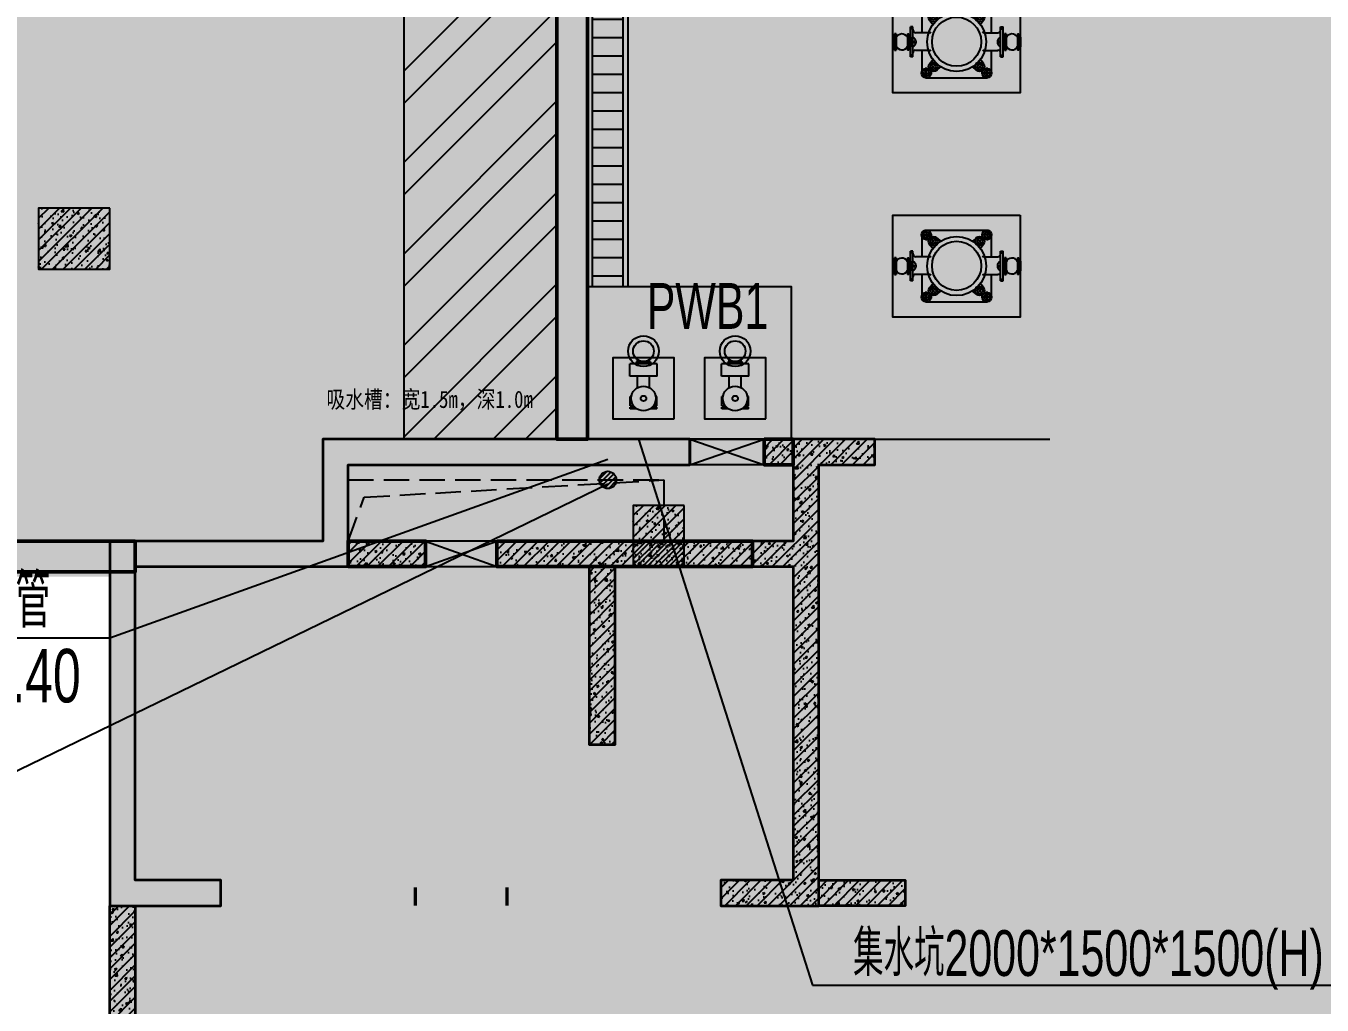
# Model space of a CAD drawing. Extents: x -1338203 to 1886333, y -530034 to 1031844.
# Drawn here: x 646993 to 659719, y -384629 to -375017 of the extents above; entities that cross this region are included whole.
import ezdxf

# ---------------------------------------------------------------- set-up
doc = ezdxf.new("R2010")
doc.units = 0
doc.header["$LTSCALE"] = 1000
doc.header["$MEASUREMENT"] = 0
doc.linetypes.add('A-001-平面参照B2$0$A-001-平面参照B2$0$DASH', pattern=[0.35, 0.25, -0.1])
doc.linetypes.add('负二层集水坑及排水沟$0$负二层集水坑及排水沟$0$CONTINOUS', pattern=[0])
for name, color, linetype in [('A-001-平面参照B2$0$0A-O-HOLE', 52, 'Continuous'), ('M001-预留预埋B2$0$0M-A-JGLD', 3, 'Continuous'), ('M14预留预埋-B2$0$0M-A-JGLD', 3, 'Continuous'), ('M14预留预埋-B2$0$0M-A-LD', 4, 'Continuous'), ('S001地下二墙柱$0$0S-CW-HATCH', 251, 'Continuous'), ('S001地下二墙柱$0$0S-CW-HATCH-UP', 251, 'Continuous'), ('S001地下二墙柱$0$S001地下二墙柱$0$0S-CC-LINE', 52, 'Continuous'), ('S001地下二墙柱$0$S001地下二墙柱$0$0S-CW-HATCH', 251, 'Continuous'), ('S001地下二墙柱$0$S001地下二墙柱$0$0S-CW-HATCH-UP', 251, 'Continuous'), ('S14柱墙B2_B1$0$0S-CW-HATCH', 251, 'Continuous'), ('S14柱墙B2_B1$0$0S-CW-HATCH-UP', 251, 'Continuous'), ('S14柱墙B2_B1$0$0S-S-HOLE', 55, 'Continuous'), ('负二层集水坑及排水沟$0$负二层集水坑及排水沟$0$0P-A-LEAD', 3, 'Continuous'), ('负二层集水坑及排水沟$0$负二层集水坑及排水沟$0$0P-A-TEXT', 7, 'Continuous'), ('负二层集水坑及排水沟$0$负二层集水坑及排水沟$0$0P-ACC-FD', 7, 'Continuous'), ('负二层集水坑及排水沟$0$负二层集水坑及排水沟$0$P001-预留预埋-B1$0$0P-EQUIP-WW', 7, 'Continuous'), ('负二层集水坑及排水沟$0$负二层集水坑及排水沟$0$S-其他', 8, 'Continuous'), ('负二层集水坑及排水沟$0$负二层集水坑及排水沟$0$XHS', 70, 'Continuous'), ('负二层集水坑及排水沟$0$负二层集水坑及排水沟$0$给排水设备', 7, '负二层集水坑及排水沟$0$负二层集水坑及排水沟$0$CONTINOUS')]:
    doc.layers.add(name, color=color, linetype=linetype)
doc.layers.add('p-h-walkable', color=7, linetype='Continuous', lineweight=70, true_color=0xf0f0f0)
doc.layers.add('S001地下二墙柱$0$0S-CW-LINE', color=7, linetype='Continuous', lineweight=50)
doc.layers.add('S14柱墙B2_B1$0$0S-CW-LINE', color=7, linetype='Continuous', lineweight=50)
doc.styles.add('负二层集水坑及排水沟$0$负二层集水坑及排水沟$0$AAD-HT', font='simhei.ttf', dxfattribs={"width": 0.8})
doc.styles.add('负二层集水坑及排水沟$0$负二层集水坑及排水沟$0$AAD-S', font='aad-s.shx', dxfattribs={"width": 0.7, "bigfont": 'aad-hztxt.shx'})
doc.styles.add('负二层集水坑及排水沟$0$负二层集水坑及排水沟$0$AAD-TXT', font='AAD-TXT.shx', dxfattribs={"width": 0.7, "height": 3, "bigfont": 'AAD-HZTXT.shx'})
doc.styles.add('负二层集水坑及排水沟$0$负二层集水坑及排水沟$0$P001-预留预埋-B1$0$AAD-TXT', font='AAD-TXT.shx', dxfattribs={"width": 0.7, "height": 3, "bigfont": 'AAD-HZTXT.shx'})

# ---------------------------------------------------------------- blocks, each defined once
blk = doc.blocks.new('A-001-平面参照B2$0$B1楼板开洞')
at = {"layer": 'A-001-平面参照B2$0$0A-O-HOLE', "linetype": 'A-001-平面参照B2$0$A-001-平面参照B2$0$DASH'}
blk.add_lwpolyline([(-116209, -215863), (-113109, -215863), (-113109, -216463), (-116209, -216463)], close=True, dxfattribs=at)
blk.add_lwpolyline([(-116209, -216463), (-116050, -216032), (-113109, -215863)], dxfattribs=at)
blk = doc.blocks.new('A-001-平面参照B2')
blk.add_blockref('A-001-平面参照B2$0$B1楼板开洞', (0, 0))
blk = doc.blocks.new('负二层集水坑及排水沟$0$负二层集水坑及排水沟$0$XFB1')
blk.add_lwpolyline([(702090, 3956882), (702890, 3956882), (702890, 3955882), (702090, 3955882)], close=True)
at = {"layer": '负二层集水坑及排水沟$0$负二层集水坑及排水沟$0$XHS', "color": 7, "ltscale": 3}
for p, q in [((702425, 3956861), (702425, 3956872)), ((702425, 3956872), (702555, 3956872)), ((702425, 3956861), (702555, 3956861)), ((702447, 3956860), (702534, 3956860)), ((702452, 3956884), (702452, 3956873)), ((702452, 3956884), (702527, 3956884)), ((702527, 3956884), (702527, 3956873)), ((702555, 3956872), (702555, 3956861)), ((702425, 3956770), (702425, 3956759)), ((702425, 3956770), (702555, 3956770)), ((702425, 3956759), (702555, 3956759)), ((702452, 3956747), (702452, 3956758)), ((702452, 3956747), (702527, 3956747)), ((702527, 3956747), (702527, 3956758)), ((702555, 3956759), (702555, 3956770)), ((702425, 3955996), (702425, 3956008)), ((702425, 3956008), (702555, 3956008)), ((702452, 3956020), (702452, 3956008)), ((702452, 3956020), (702527, 3956020)), ((702527, 3956020), (702527, 3956008)), ((702555, 3956008), (702555, 3955996)), ((702425, 3955996), (702555, 3955996)), ((702425, 3955906), (702425, 3955894)), ((702425, 3955906), (702555, 3955906)), ((702447, 3955995), (702534, 3955995)), ((702555, 3955894), (702555, 3955906)), ((702425, 3955894), (702555, 3955894)), ((702452, 3955882), (702452, 3955893)), ((702452, 3955882), (702527, 3955882)), ((702527, 3955882), (702527, 3955893))]:
    blk.add_line(p, q, dxfattribs=at)
at = {"layer": '负二层集水坑及排水沟$0$负二层集水坑及排水沟$0$XHS', "color": 7, "linetype": 'Continuous', "ltscale": 3}
for p, q in [((702606, 3956747), (702372, 3956747)), ((702372, 3956728), (702372, 3956747)), ((702606, 3956728), (702372, 3956728)), ((702387, 3956728), (702387, 3956747)), ((702594, 3956728), (702594, 3956747)), ((702606, 3956728), (702606, 3956747)), ((702203, 3956621), (702289, 3956621)), ((702210, 3956632), (702210, 3956132)), ((702418, 3956656), (702236, 3956656)), ((702245, 3956665), (702245, 3956576)), ((702418, 3956598), (702418, 3956706)), ((702556, 3956598), (702556, 3956706)), ((702743, 3956656), (702556, 3956656)), ((702777, 3956621), (702690, 3956621)), ((702734, 3956665), (702734, 3956576)), ((702771, 3956140), (702771, 3956623)), ((702325, 3956597), (702262, 3956534)), ((702264, 3956596), (702325, 3956534)), ((702268, 3956540), (702294, 3956506)), ((702320, 3956592), (702354, 3956566)), ((702659, 3956592), (702625, 3956566)), ((702654, 3956597), (702717, 3956534)), ((702715, 3956596), (702654, 3956534)), ((702712, 3956540), (702686, 3956506)), ((702325, 3956167), (702262, 3956230)), ((702264, 3956169), (702325, 3956230)), ((702268, 3956225), (702294, 3956259)), ((702654, 3956167), (702717, 3956230)), ((702715, 3956169), (702654, 3956230)), ((702712, 3956225), (702686, 3956259)), ((702203, 3956144), (702289, 3956144)), ((702242, 3956108), (702418, 3956108)), ((702245, 3956100), (702245, 3956189)), ((702320, 3956172), (702354, 3956198)), ((702418, 3956169), (702418, 3956060)), ((702556, 3956169), (702556, 3956060)), ((702556, 3956108), (702739, 3956108)), ((702659, 3956172), (702625, 3956198)), ((702777, 3956144), (702690, 3956144)), ((702734, 3956100), (702734, 3956189)), ((702606, 3956038), (702372, 3956038)), ((702372, 3956038), (702372, 3956020)), ((702606, 3956020), (702372, 3956020)), ((702387, 3956038), (702387, 3956019)), ((702594, 3956038), (702594, 3956019)), ((702606, 3956038), (702606, 3956020))]:
    blk.add_line(p, q, dxfattribs=at)
for centre, radius in [((702490, 3956715), 5.47), ((702245, 3956620), 36.9), ((702245, 3956621), 22.4), ((702734, 3956620), 36.9), ((702734, 3956621), 22.4), ((702294, 3956565), 36.9), ((702490, 3956382), 232), ((702294, 3956566), 22.4), ((702488, 3956382), 193), ((702685, 3956565), 36.9), ((702685, 3956566), 22.4), ((702294, 3956199), 36.9), ((702294, 3956199), 22.4), ((702685, 3956199), 36.9), ((702685, 3956199), 22.4), ((702245, 3956144), 36.9), ((702245, 3956144), 22.4), ((702734, 3956144), 36.9), ((702734, 3956144), 22.4), ((702490, 3956051), 5.47)]:
    blk.add_circle(centre, radius, dxfattribs=at)
at = {"layer": '负二层集水坑及排水沟$0$负二层集水坑及排水沟$0$XHS', "color": 7, "ltscale": 3}
for centre, start, end in [((702477, 3956817), 118.6495, 248.2295), ((702502, 3956817), 291.7705, 61.3505), ((702477, 3955952), 118.6495, 248.2295), ((702502, 3955952), 291.7705, 61.3505)]:
    blk.add_arc(centre, 49.9, start, end, dxfattribs=at)
at = {"layer": '负二层集水坑及排水沟$0$负二层集水坑及排水沟$0$XHS', "color": 7, "linetype": 'Continuous', "ltscale": 3}
for centre, radius, start, end in [((702393, 3956702), 25, 7.0714, 100.1436), ((702490, 3956740), 37.6, 200.9003, 339.0997), ((702573, 3956710), 17.8, 84.8055, 196.2126), ((702393, 3956601), 25, 316.4818, 352.9286), ((702581, 3956601), 25, 187.0714, 220.5994), ((702393, 3956166), 25, 7.0714, 43.5182), ((702581, 3956166), 25, 139.4006, 172.9286), ((702393, 3956064), 25, 259.8564, 352.9286), ((702490, 3956026), 37.6, 20.9003, 159.0997), ((702573, 3956056), 17.8, 163.7874, 275.1945)]:
    blk.add_arc(centre, radius, start, end, dxfattribs=at)
blk = doc.blocks.new('负二层集水坑及排水沟$0$负二层集水坑及排水沟$0$$TwtSys$00000141')
for p, q in [((-94, 8), (-10, 92)), ((-94, 8), (-10, 92)), ((-87, -35), (35, 87)), ((-87, -35), (35, 87)), ((-66, -66), (66, 66)), ((-66, -66), (66, 66)), ((-32, -87), (88, 33)), ((-32, -87), (88, 33)), ((11, -92), (92, -11)), ((11, -92), (92, -11))]:
    blk.add_line(p, q)
blk.add_circle((0, 0), 94)
blk.add_circle((0, 0), 94)
blk = doc.blocks.new('负二层集水坑及排水沟')
at = {"ltscale": 0.002}
h = blk.add_hatch(dxfattribs=at)
h.set_pattern_fill('STEEL', color=8, scale=400)
h.set_pattern_definition([(45, (-682126.3, 185328.5), (-449.0128, 449.0128), []), (45, (-682126.3, 185646), (-449.0128, 449.0128), [])])
h.paths.add_polyline_path([(-114159, -215463), (-115659, -215463), (-115659, -201263), (-114159, -201263)])
h = blk.add_hatch(dxfattribs=at)
h.set_pattern_fill('玻璃', color=8, scale=150)
h.set_pattern_definition([(0, (-766365.37, 163790.93), (0, 180), [])])
h.paths.add_polyline_path([(-113809, -204313), (-113509, -204313), (-113509, -213963), (-113809, -213963)])
blk.add_line((-114159, -215463), (-109318, -215463))
at = {"color": 8, "ltscale": 0.002}
blk.add_lwpolyline([(-114159, -215463), (-115659, -215463), (-115659, -201263), (-114159, -201263)], close=True, dxfattribs=at)
at = {"color": 214, "ltscale": 0.002}
for points in [[(-113859, -214463), (-113859, -203963), (-106309, -203963)], [(-113809, -213963), (-113809, -204013), (-106309, -204013)], [(-113509, -213963), (-113509, -204313), (-106309, -204313)], [(-113459, -213963), (-113459, -204363), (-106309, -204363)]]:
    blk.add_lwpolyline(points, dxfattribs=at)
at = {"layer": '负二层集水坑及排水沟$0$负二层集水坑及排水沟$0$0P-A-LEAD'}
for p, q in [((-113359, -215463), (-111650, -220823)), ((-113659, -215663), (-118549, -217417)), ((-113659, -215903), (-119774, -218872)), ((-118549, -217417), (-122509, -217417)), ((-111650, -220823), (-106296, -220823))]:
    blk.add_line(p, q, dxfattribs=at)
at = {"layer": '负二层集水坑及排水沟$0$负二层集水坑及排水沟$0$P001-预留预埋-B1$0$0P-EQUIP-WW'}
for p, q in [((-112468, -214709), (-112468, -214681)), ((-112543, -214845), (-112543, -214724)), ((-112485, -214718), (-112485, -214709)), ((-112468, -214724), (-112468, -214718)), ((-112468, -214958), (-112468, -214845)), ((-112528, -215044), (-112539, -215044)), ((-112539, -215135), (-112539, -215044)), ((-112279, -215044), (-112289, -215044)), ((-112279, -215135), (-112279, -215044)), ((-113396, -215148), (-113439, -215148)), ((-113439, -215164), (-113439, -215148)), ((-113376, -215164), (-113439, -215164)), ((-113179, -215164), (-113241, -215164)), ((-113179, -215148), (-113222, -215148)), ((-113179, -215164), (-113179, -215148)), ((-112506, -215135), (-112539, -215135)), ((-112496, -215148), (-112539, -215148)), ((-112539, -215164), (-112539, -215148)), ((-112476, -215164), (-112539, -215164)), ((-112279, -215164), (-112341, -215164)), ((-112279, -215148), (-112322, -215148)), ((-112279, -215135), (-112311, -215135)), ((-112279, -215164), (-112279, -215148))]:
    blk.add_line(p, q, dxfattribs=at)
blk.add_circle((-112409, -215063), 27, dxfattribs=at)
at = {"layer": '负二层集水坑及排水沟$0$负二层集水坑及排水沟$0$给排水设备'}
for p, q in [((-113368, -214709), (-113368, -214681)), ((-113249, -214709), (-113249, -214681)), ((-112349, -214709), (-112349, -214681)), ((-113175, -214724), (-113443, -214724)), ((-113443, -214845), (-113443, -214724)), ((-113233, -214709), (-113385, -214709)), ((-113385, -214718), (-113385, -214709)), ((-113233, -214718), (-113385, -214718)), ((-113368, -214724), (-113368, -214718)), ((-113249, -214724), (-113249, -214718)), ((-113233, -214718), (-113233, -214709)), ((-113175, -214845), (-113175, -214724)), ((-112275, -214724), (-112543, -214724)), ((-112333, -214709), (-112485, -214709)), ((-112333, -214718), (-112485, -214718)), ((-112349, -214724), (-112349, -214718)), ((-112333, -214718), (-112333, -214709)), ((-112275, -214845), (-112275, -214724)), ((-113175, -214845), (-113443, -214845)), ((-113368, -214958), (-113368, -214845)), ((-113249, -214958), (-113249, -214845)), ((-112275, -214845), (-112543, -214845)), ((-112349, -214958), (-112349, -214845)), ((-113428, -215044), (-113439, -215044)), ((-113439, -215135), (-113439, -215044)), ((-113179, -215044), (-113189, -215044)), ((-113179, -215135), (-113179, -215044)), ((-113406, -215135), (-113439, -215135)), ((-113179, -215135), (-113211, -215135))]:
    blk.add_line(p, q, dxfattribs=at)
for points in [[(-113859, -213963), (-111859, -213963), (-111859, -215463), (-113859, -215463)], [(-113009, -215263), (-113009, -214663), (-113609, -214663), (-113609, -215263)], [(-112109, -215263), (-112109, -214663), (-112709, -214663), (-112709, -215263)]]:
    blk.add_lwpolyline(points, close=True, dxfattribs=at)
for centre, radius in [((-113309, -214599), 151), ((-113309, -214599), 102), ((-112409, -214599), 151), ((-112409, -214599), 102), ((-113309, -215063), 121), ((-112409, -215063), 121), ((-113309, -215063), 27)]:
    blk.add_circle(centre, radius, dxfattribs=at)
at = {"layer": '负二层集水坑及排水沟$0$负二层集水坑及排水沟$0$0P-ACC-FD', "xscale": 0.9, "yscale": 0.9, "zscale": 0.9}
blk.add_blockref('负二层集水坑及排水沟$0$负二层集水坑及排水沟$0$$TwtSys$00000141', (-113659, -215863), dxfattribs=at)
at = {"layer": '负二层集水坑及排水沟$0$负二层集水坑及排水沟$0$S-其他', "ltscale": 0.2, "xscale": 1.25, "yscale": 1.25, "zscale": 1.25, "rotation": 270}
for p in [(-5055712, 666549), (-5055712, 664349)]:
    blk.add_blockref('负二层集水坑及排水沟$0$负二层集水坑及排水沟$0$XFB1', p, dxfattribs=at)
at = {"layer": '负二层集水坑及排水沟$0$负二层集水坑及排水沟$0$0P-A-LEAD', "color": 7, "width": 0.7}
for s, height, style, p in [('预埋DN100铸铁管', 525, '负二层集水坑及排水沟$0$负二层集水坑及排水沟$0$AAD-TXT', (-122404, -217312)), ('起点管底标高H-0.40', 525, '负二层集水坑及排水沟$0$负二层集水坑及排水沟$0$AAD-TXT', (-122404, -218047)), ('集水坑2000*1500*1500(H)', 450, '负二层集水坑及排水沟$0$负二层集水坑及排水沟$0$AAD-S', (-111251, -220733))]:
    blk.add_text(s, height=height, dxfattribs=dict(at, style=style)).set_placement(p)
at = {"layer": '负二层集水坑及排水沟$0$负二层集水坑及排水沟$0$0P-A-TEXT', "style": '负二层集水坑及排水沟$0$负二层集水坑及排水沟$0$AAD-HT', "width": 0.8}
blk.add_text('吸水槽：宽1.5m，深1.0m', height=168.99, dxfattribs=at).set_placement((-116422, -215156))
at = {"layer": '负二层集水坑及排水沟$0$负二层集水坑及排水沟$0$给排水设备', "style": '负二层集水坑及排水沟$0$负二层集水坑及排水沟$0$P001-预留预埋-B1$0$AAD-TXT', "width": 0.7}
blk.add_text('PWB1', height=450, rotation=0, dxfattribs=at).set_placement((-113277, -214380))
blk = doc.blocks.new('M14预留预埋-B2')
at = {"layer": 'M14预留预埋-B2$0$0M-A-JGLD', "elevation": 425}
blk.add_lwpolyline([(-13200, 3240, 0, 0, 0), (-12500, 3240, 30, 30, 0), (-12500, 3490, 0, 0, 0), (-13200, 3490, 30, 30, 0), (-13200, 3240, 30, 30, 0)], format="xyseb", dxfattribs=at)
at = {"layer": 'M14预留预埋-B2$0$0M-A-LD'}
blk.add_lwpolyline([(-13300, -91, 0, 0, 0), (-12400, -91, 30, 30, 0), (-12400, 89, 0, 0, 0), (-13300, 89, 30, 30, 0), (-13300, -91, 30, 30, 0)], format="xyseb", dxfattribs=at)
blk = doc.blocks.new('M001-预留预埋B2')
at = {"layer": 'M001-预留预埋B2$0$0M-A-JGLD', "elevation": 0}
blk.add_lwpolyline([(-112124, -215713, 0, 0, 0), (-112854, -215713, 30, 30, 0), (-112854, -215463, 0, 0, 0), (-112124, -215463, 30, 30, 0)], format="xyseb", close=True, dxfattribs=at)
blk.add_blockref('M14预留预埋-B2', (-102249, -219953))

msp = doc.modelspace()

# ---------------------------------------------------------------- hatches: boundary and pattern name
at = {"layer": 'p-h-walkable', "ltscale": 0.002}
h = msp.add_hatch(color=256, dxfattribs=at)
h.dxf.hatch_style = 1
h.paths.add_polyline_path([(728556.4, -320761.3), (728556.4, -348211.5), (746356.3, -348211.5), (750916.3, -338175), (842896.3, -338175), (843211.3, -349155), (839116.3, -349155), (839116.3, -377051.5), (864906.4, -377051.5), (864906.4, -390806.6), (875856.3, -395571.5), (875856.3, -404751.5), (834560.3, -404751.5), (839142.7, -442064.3), (869465.2, -438340.4), (871163.2, -452166.5), (873704.1, -451854.5), (877328.6, -464960.4), (761876, -479139.1), (761132.9, -468418.3), (764950.6, -465209), (763252.8, -451384.3), (799242.4, -446964.4), (793807.3, -404751.5), (750756.3, -404751.5), (751556.3, -388855), (648066.6, -388604.4), (648066.6, -380374.4), (641016.6, -380374.4), (641512.3, -365348.2), (660006.6, -364574.4), (660306.6, -340846.8), (656406.6, -340846.8), (656406.6, -336396.8), (656656.4, -340532.4), (656406.4, -332417.4), (712156.4, -332417.4), (712080.9, -320761.3)])
at = {"layer": 'S001地下二墙柱$0$0S-CW-HATCH'}
h = msp.add_hatch(color=256, dxfattribs=at)
h.dxf.hatch_style = 1
h.paths.add_polyline_path([(648066.6, -380074.4), (641316.6, -380074.4), (641316.6, -364874.4), (641016.6, -364874.4), (641016.6, -380374.4), (648066.6, -380374.4)])
h = msp.add_hatch(color=256, dxfattribs=at)
h.dxf.hatch_style = 1
h.paths.add_polyline_path([(652206.6, -379074.4), (652506.6, -379074.4), (652506.6, -369274.4), (652206.6, -369274.4)])
at = {"layer": 'S001地下二墙柱$0$0S-CW-HATCH-UP'}
h = msp.add_hatch(dxfattribs=at)
h.set_pattern_fill('钢筋混凝土', color=256, scale=30)
h.set_pattern_definition([(45, (-9296980.87, -620438.91), (-53.0330086, 53.0330086), []), (50, (-9296980.87, -620438.91), (215.1780548, -18.8256405), [22.5, -247.5]), (355, (-9296980.87, -620438.91), (-41.6254, 225.65764), [18, -198]), (100.4514, (-9296962.94, -620440.48), (173.5528145, 206.8318626), [19.122057, -210.3426336]), (46.1842, (-9296980.87, -620378.9), (320.1723146, -49.655704), [33.75, -371.25]), (96.6356, (-9296954.2, -620383.05), (280.398812, 292.235361), [28.683086, -315.5139]), (351.1842, (-9296980.87, -620378.9), (280.398584, 292.23558), [27, -297]), (21, (-9296950.87, -620393.91), (179.0721156, -120.7856672), [22.5, -247.5]), (326, (-9296950.87, -620393.91), (72.9945996, 217.5450135), [18, -198]), (71.4514, (-9296935.94, -620403.98), (252.0667886, 96.759149), [19.122057, -210.3426336]), (37.5, (-9296980.87, -620438.91), (3.6479566, 99.86815615), [0, -195.6, 0, -201, 0, -198.75]), (7.5, (-9296980.87, -620438.91), (78.9208612, 118.3235136), [0, -114.6, 0, -191.1, 0, -75.75]), (327.5, (-9297047.77, -620438.91), (160.14673085, -6.7664615), [0, -75, 0, -234, 0, -310.5]), (317.5, (-9297077.77, -620438.91), (174.9558508, 30.0314947), [0, -97.5, 0, -155.4, 0, -220.5])])
h.paths.add_polyline_path([(648066.6, -380074.4), (641316.6, -380074.4), (641316.6, -364874.4), (641016.6, -364874.4), (641016.6, -380374.4), (648066.6, -380374.4)])
h = msp.add_hatch(dxfattribs=at)
h.set_pattern_fill('钢筋混凝土', color=256, scale=30)
h.set_pattern_definition([(45, (249117.98, -171970.62), (-53.033009, 53.033009), []), (50, (249117.98, -171970.62), (215.178055, -18.82564), [22.5, -247.5]), (355, (249117.98, -171970.62), (-41.6254, 225.65764), [18, -198]), (100.4514, (249135.9, -171972.2), (173.55281, 206.83186), [19.12206, -210.34263]), (46.1842, (249117.98, -171910.62), (320.17231, -49.6557), [33.75, -371.25]), (96.6356, (249144.66, -171914.76), (280.39881, 292.23536), [28.68309, -315.5139]), (351.1842, (249117.98, -171910.62), (280.39858, 292.23558), [27, -297]), (21, (249147.98, -171925.62), (179.072116, -120.78567), [22.5, -247.5]), (326, (249147.98, -171925.62), (72.9946, 217.54501), [18, -198]), (71.4514, (249162.9, -171935.69), (252.06679, 96.75915), [19.12206, -210.34263]), (37.5, (249117.98, -171970.62), (3.647957, 99.868156), [0, -195.6, 0, -201, 0, -198.75]), (7.5, (249117.98, -171970.62), (78.92086, 118.323514), [0, -114.6, 0, -191.1, 0, -75.75]), (327.5, (249051.08, -171970.62), (160.146731, -6.766462), [0, -75, 0, -234, 0, -310.5]), (317.5, (249021.08, -171970.62), (174.95585, 30.031495), [0, -97.5, 0, -155.4, 0, -220.5])])
h.paths.add_polyline_path([(652206.6, -379074.4), (652506.6, -379074.4), (652506.6, -369274.4), (652206.6, -369274.4)])
at = {"layer": 'S001地下二墙柱$0$S001地下二墙柱$0$0S-CW-HATCH', "ltscale": 0.002}
h = msp.add_hatch(color=256, dxfattribs=at)
h.dxf.hatch_style = 1
h.paths.add_polyline_path([(660006.6, -340846.8), (660006.6, -364574.4), (641016.6, -364574.4), (641016.6, -380374.4), (647816.6, -380374.4), (647816.6, -380074.4), (641316.6, -380074.4), (641316.6, -364874.4), (660306.6, -364874.4), (660306.6, -340846.8)])
at = {"layer": 'S001地下二墙柱$0$S001地下二墙柱$0$0S-CW-HATCH'}
h = msp.add_hatch(color=256, dxfattribs=at)
h.dxf.hatch_style = 1
h.paths.add_polyline_path([(647816.6, -376804.4), (647116.6, -376804.4), (647116.6, -377404.4), (647816.6, -377404.4)])
h = msp.add_hatch(color=256, dxfattribs=at)
h.dxf.hatch_style = 1
h.paths.add_polyline_path([(653456.6, -379724.4), (652956.6, -379724.4), (652956.6, -380324.4), (653456.6, -380324.4)])
at = {"layer": 'S001地下二墙柱$0$S001地下二墙柱$0$0S-CW-HATCH-UP', "ltscale": 0.002}
h = msp.add_hatch(dxfattribs=at)
h.set_pattern_fill('钢筋混凝土', color=256, scale=30)
h.set_pattern_definition([(45, (0.0005, -9e-05), (-53.0330086, 53.0330086), []), (50, (0.0005, -9e-05), (215.178055, -18.82564), [22.5, -247.5]), (355, (0.0005, -9e-05), (-41.6254, 225.65764), [18, -198]), (100.4514, (17.93, -1.57), (173.552815, 206.83186), [19.12206, -210.342634]), (46.1842, (0.0005, 60), (320.17231, -49.6557), [33.75, -371.25]), (96.6356, (26.68, 55.86), (280.39881, 292.23536), [28.68309, -315.5139]), (351.1842, (0.0005, 60), (280.39858, 292.23558), [27, -297]), (21, (30, 45), (179.072116, -120.785667), [22.5, -247.5]), (326, (30, 45), (72.9946, 217.545014), [18, -198]), (71.4514, (44.92, 34.93), (252.06679, 96.75915), [19.12206, -210.342634]), (37.5, (0.0005, -9e-05), (3.6479566, 99.868156), [0, -195.6, 0, -201, 0, -198.75]), (7.5, (0.0005, -9e-05), (78.920861, 118.323514), [0, -114.6, 0, -191.1, 0, -75.75]), (327.5, (-66.9, -9e-05), (160.146731, -6.7664615), [0, -75, 0, -234, 0, -310.5]), (317.5, (-96.9, -9e-05), (174.95585, 30.031495), [0, -97.5, 0, -155.4, 0, -220.5])])
h.paths.add_polyline_path([(660006.6, -340846.8), (660006.6, -364574.4), (641016.6, -364574.4), (641016.6, -380374.4), (647816.6, -380374.4), (647816.6, -380074.4), (641316.6, -380074.4), (641316.6, -364874.4), (660306.6, -364874.4), (660306.6, -340846.8)])
at = {"layer": 'S001地下二墙柱$0$S001地下二墙柱$0$0S-CW-HATCH-UP'}
h = msp.add_hatch(dxfattribs=at)
h.set_pattern_fill('钢筋混凝土', color=256, scale=30)
h.set_pattern_definition([(45, (679927.33, -367852.69), (-53.03301, 53.03301), []), (50, (679927.33, -367852.69), (215.1781, -18.8256), [22.5, -247.5]), (355, (679927.33, -367852.7), (-41.6254, 225.6576), [18, -198]), (100.4514, (679945.26, -367854.26), (173.5528, 206.8319), [19.122, -210.3426]), (46.1842, (679927.33, -367792.7), (320.1723, -49.6557), [33.75, -371.25]), (96.6356, (679954, -367796.83), (280.3988, 292.2354), [28.683, -315.514]), (351.1842, (679927.33, -367792.7), (280.3986, 292.2356), [27, -297]), (21, (679957.33, -367807.69), (179.0721, -120.7857), [22.5, -247.5]), (326, (679957.33, -367807.7), (72.9946, 217.545), [18, -198]), (71.4514, (679972.26, -367817.75), (252.0668, 96.7591), [19.122, -210.3426]), (37.5, (679927.33, -367852.69), (3.64796, 99.86816), [0, -195.6, 0, -201, 0, -198.75]), (7.5, (679927.33, -367852.69), (78.92086, 118.3235), [0, -114.6, 0, -191.1, 0, -75.75]), (327.5, (679860.43, -367852.69), (160.14673, -6.76646), [0, -75, 0, -234, 0, -310.5]), (317.5, (679830.43, -367852.69), (174.95585, 30.0315), [0, -97.5, 0, -155.4, 0, -220.5])])
h.paths.add_polyline_path([(647816.6, -376804.4), (647116.6, -376804.4), (647116.6, -377404.4), (647816.6, -377404.4)])
h = msp.add_hatch(dxfattribs=at)
h.set_pattern_fill('钢筋混凝土', color=256, scale=30)
h.set_pattern_definition([(45, (685767.326, -370772.69), (-53.03301, 53.03301), []), (50, (685767.33, -370772.69), (215.1781, -18.8256), [22.5, -247.5]), (355, (685767.33, -370772.69), (-41.6254, 225.6576), [18, -198]), (100.4514, (685785.26, -370774.26), (173.5528, 206.8319), [19.122, -210.3426]), (46.1842, (685767.33, -370712.7), (320.1723, -49.6557), [33.75, -371.25]), (96.6356, (685794, -370716.82), (280.3988, 292.2354), [28.683, -315.514]), (351.1842, (685767.33, -370712.7), (280.3986, 292.2356), [27, -297]), (21, (685797.33, -370727.69), (179.0721, -120.7857), [22.5, -247.5]), (326, (685797.33, -370727.69), (72.9946, 217.545), [18, -198]), (71.4514, (685812.25, -370737.75), (252.0668, 96.7591), [19.122, -210.3426]), (37.5, (685767.326, -370772.69), (3.64796, 99.86816), [0, -195.6, 0, -201, 0, -198.75]), (7.5, (685767.33, -370772.69), (78.92086, 118.3235), [0, -114.6, 0, -191.1, 0, -75.75]), (327.5, (685700.426, -370772.69), (160.14673, -6.76646), [0, -75, 0, -234, 0, -310.5]), (317.5, (685670.43, -370772.69), (174.95585, 30.0315), [0, -97.5, 0, -155.4, 0, -220.5])])
h.paths.add_polyline_path([(653456.6, -379724.4), (652956.6, -379724.4), (652956.6, -380324.4), (653456.6, -380324.4)])
at = {"layer": 'S14柱墙B2_B1$0$0S-CW-HATCH'}
h = msp.add_hatch(color=256, dxfattribs=at)
h.dxf.hatch_style = 1
h.paths.add_polyline_path([(650156.4, -380322.6), (650156.4, -379324.4), (653511.4, -379324.4), (653511.4, -379074.4), (649906.4, -379074.4), (649906.6, -380074.4), (647816.7, -380074.4), (647816.5, -383654.6), (648906.4, -383654.6), (648906.4, -383404.6), (648066.6, -383404.6), (648066.6, -380324.4), (650155.4, -380324.4)])
h = msp.add_hatch(color=256, dxfattribs=at)
h.dxf.hatch_style = 1
h.paths.add_polyline_path([(654126.6, -380324.4), (654526.6, -380324.4), (654526.6, -383404.4), (653816.6, -383404.4), (653816.6, -383654.4), (654776.6, -383654.4), (654776.6, -380164.4), (654776.6, -379324.4), (655326.6, -379324.4), (655326.6, -379074.4), (654526.6, -379074.4), (654526.6, -380074.4), (654126.6, -380074.4)])
at = {"layer": 'S14柱墙B2_B1$0$0S-CW-HATCH', "ltscale": 0.002}
h = msp.add_hatch(color=251, dxfattribs=at)
h.dxf.hatch_style = 1
h.paths.add_polyline_path([(654240.7, -379074.4), (654526.6, -379074.4), (654526.6, -379324.4), (654240.7, -379324.4)])
at = {"layer": 'S14柱墙B2_B1$0$0S-CW-HATCH'}
h = msp.add_hatch(color=256, dxfattribs=at)
h.dxf.hatch_style = 1
h.paths.add_polyline_path([(650156.4, -380324.4), (650916.6, -380324.4), (650916.6, -380074.4), (650156.4, -380074.4)])
h = msp.add_hatch(color=256, dxfattribs=at)
h.dxf.hatch_style = 1
h.paths.add_polyline_path([(651616.6, -380074.4), (654126.6, -380074.4), (654126.6, -380324.4), (651616.6, -380324.4)])
h = msp.add_hatch(color=256, dxfattribs=at)
h.dxf.hatch_style = 1
h.paths.add_polyline_path([(652526.6, -380324.4), (652776.6, -380324.4), (652776.6, -382074.4), (652526.6, -382074.4)])
h = msp.add_hatch(color=256, dxfattribs=at)
h.dxf.hatch_style = 1
h.paths.add_polyline_path([(654776.6, -383404.4), (655626.6, -383404.4), (655626.6, -383654.4), (654776.6, -383654.4)])
h = msp.add_hatch(color=256, dxfattribs=at)
h.dxf.hatch_style = 1
h.paths.add_polyline_path([(648066.6, -386774.4), (647816.6, -386774.4), (647816.6, -383654.6), (648066.6, -383654.6)])
at = {"layer": 'S14柱墙B2_B1$0$0S-CW-HATCH-UP'}
h = msp.add_hatch(dxfattribs=at)
h.set_pattern_fill('钢筋混凝土', color=256, scale=30)
h.set_pattern_definition([(45, (374189.774, -1060692.16), (-53.0330086, 53.0330086), []), (50, (374189.77, -1060692.16), (215.178055, -18.82564), [22.5, -247.5]), (355, (374189.77, -1060692.16), (-41.6254, 225.65764), [18, -198]), (100.4514, (374207.7, -1060693.73), (173.552815, 206.83186), [19.12206, -210.342634]), (46.1842, (374189.77, -1060632.16), (320.17231, -49.6557), [33.75, -371.25]), (96.6356, (374216.46, -1060636.3), (280.39881, 292.23536), [28.68309, -315.5139]), (351.1842, (374189.77, -1060632.16), (280.39858, 292.23558), [27, -297]), (21, (374219.77, -1060647.16), (179.072116, -120.785667), [22.5, -247.5]), (326, (374219.77, -1060647.16), (72.9946, 217.545014), [18, -198]), (71.4514, (374234.7, -1060657.23), (252.06679, 96.75915), [19.12206, -210.342634]), (37.5, (374189.774, -1060692.16), (3.6479566, 99.868156), [0, -195.6, 0, -201, 0, -198.75]), (7.5, (374189.77, -1060692.16), (78.920861, 118.323514), [0, -114.6, 0, -191.1, 0, -75.75]), (327.5, (374122.874, -1060692.16), (160.146731, -6.7664615), [0, -75, 0, -234, 0, -310.5]), (317.5, (374092.87, -1060692.16), (174.95585, 30.031495), [0, -97.5, 0, -155.4, 0, -220.5])])
h.paths.add_polyline_path([(650156.4, -380322.6), (650156.4, -379324.4), (653511.4, -379324.4), (653511.4, -379074.4), (649906.4, -379074.4), (649906.6, -380074.4), (647816.7, -380074.4), (647816.5, -383654.6), (648906.4, -383654.6), (648906.4, -383404.6), (648066.6, -383404.6), (648066.6, -380324.4), (650155.4, -380324.4)])
h = msp.add_hatch(dxfattribs=at)
h.set_pattern_fill('钢筋混凝土', color=256, scale=30)
h.set_pattern_definition([(45, (77281.45, -879086.135), (-53.0330086, 53.0330086), []), (50, (77281.45, -879086.14), (215.178055, -18.82564), [22.5, -247.5]), (355, (77281.45, -879086.14), (-41.6254, 225.65764), [18, -198]), (100.4514, (77299.38, -879087.7), (173.552815, 206.83186), [19.12206, -210.342634]), (46.1842, (77281.45, -879026.14), (320.17231, -49.6557), [33.75, -371.25]), (96.6356, (77308.13, -879030.27), (280.39881, 292.23536), [28.68309, -315.5139]), (351.1842, (77281.45, -879026.14), (280.39858, 292.23558), [27, -297]), (21, (77311.45, -879041.14), (179.072116, -120.785667), [22.5, -247.5]), (326, (77311.45, -879041.14), (72.9946, 217.545014), [18, -198]), (71.4514, (77326.37, -879051.2), (252.06679, 96.75915), [19.12206, -210.342634]), (37.5, (77281.45, -879086.135), (3.6479566, 99.868156), [0, -195.6, 0, -201, 0, -198.75]), (7.5, (77281.45, -879086.14), (78.920861, 118.323514), [0, -114.6, 0, -191.1, 0, -75.75]), (327.5, (77214.55, -879086.135), (160.146731, -6.7664615), [0, -75, 0, -234, 0, -310.5]), (317.5, (77184.55, -879086.14), (174.95585, 30.031495), [0, -97.5, 0, -155.4, 0, -220.5])])
h.paths.add_polyline_path([(654126.6, -380324.4), (654526.6, -380324.4), (654526.6, -383404.4), (653816.6, -383404.4), (653816.6, -383654.4), (654776.6, -383654.4), (654776.6, -380164.4), (654776.6, -379324.4), (655326.6, -379324.4), (655326.6, -379074.4), (654526.6, -379074.4), (654526.6, -380074.4), (654126.6, -380074.4)])
at = {"layer": 'S14柱墙B2_B1$0$0S-CW-HATCH-UP', "ltscale": 0.002}
h = msp.add_hatch(dxfattribs=at)
h.set_pattern_fill('钢筋混凝土', color=251, scale=30)
h.set_pattern_definition([(45, (0.0005, -9e-05), (-53.0330086, 53.0330086), []), (50, (0.0005, -9e-05), (215.178055, -18.82564), [22.5, -247.5]), (355, (0.0005, -9e-05), (-41.6254, 225.65764), [18, -198]), (100.4514, (17.93, -1.57), (173.552815, 206.83186), [19.12206, -210.342634]), (46.1842, (0.0005, 60), (320.17231, -49.6557), [33.75, -371.25]), (96.6356, (26.68, 55.86), (280.39881, 292.23536), [28.68309, -315.5139]), (351.1842, (0.0005, 60), (280.39858, 292.23558), [27, -297]), (21, (30, 45), (179.072116, -120.785667), [22.5, -247.5]), (326, (30, 45), (72.9946, 217.545014), [18, -198]), (71.4514, (44.92, 34.93), (252.06679, 96.75915), [19.12206, -210.342634]), (37.5, (0.0005, -9e-05), (3.6479566, 99.868156), [0, -195.6, 0, -201, 0, -198.75]), (7.5, (0.0005, -9e-05), (78.920861, 118.323514), [0, -114.6, 0, -191.1, 0, -75.75]), (327.5, (-66.9, -9e-05), (160.146731, -6.7664615), [0, -75, 0, -234, 0, -310.5]), (317.5, (-96.9, -9e-05), (174.95585, 30.031495), [0, -97.5, 0, -155.4, 0, -220.5])])
h.paths.add_polyline_path([(654240.7, -379074.4), (654526.6, -379074.4), (654526.6, -379324.4), (654240.7, -379324.4)])
at = {"layer": 'S14柱墙B2_B1$0$0S-CW-HATCH-UP'}
h = msp.add_hatch(dxfattribs=at)
h.set_pattern_fill('钢筋混凝土', color=256, scale=30)
h.set_pattern_definition([(45, (374189.774, -1060692.16), (-53.0330086, 53.0330086), []), (50, (374189.77, -1060692.16), (215.178055, -18.82564), [22.5, -247.5]), (355, (374189.77, -1060692.16), (-41.6254, 225.65764), [18, -198]), (100.4514, (374207.7, -1060693.73), (173.552815, 206.83186), [19.12206, -210.342634]), (46.1842, (374189.77, -1060632.16), (320.17231, -49.6557), [33.75, -371.25]), (96.6356, (374216.46, -1060636.3), (280.39881, 292.23536), [28.68309, -315.5139]), (351.1842, (374189.77, -1060632.16), (280.39858, 292.23558), [27, -297]), (21, (374219.77, -1060647.16), (179.072116, -120.785667), [22.5, -247.5]), (326, (374219.77, -1060647.16), (72.9946, 217.545014), [18, -198]), (71.4514, (374234.7, -1060657.23), (252.06679, 96.75915), [19.12206, -210.342634]), (37.5, (374189.774, -1060692.16), (3.6479566, 99.868156), [0, -195.6, 0, -201, 0, -198.75]), (7.5, (374189.77, -1060692.16), (78.920861, 118.323514), [0, -114.6, 0, -191.1, 0, -75.75]), (327.5, (374122.874, -1060692.16), (160.146731, -6.7664615), [0, -75, 0, -234, 0, -310.5]), (317.5, (374092.87, -1060692.16), (174.95585, 30.031495), [0, -97.5, 0, -155.4, 0, -220.5])])
h.paths.add_polyline_path([(650156.4, -380324.4), (650916.6, -380324.4), (650916.6, -380074.4), (650156.4, -380074.4)])
h = msp.add_hatch(dxfattribs=at)
h.set_pattern_fill('钢筋混凝土', color=256, scale=30)
h.set_pattern_definition([(45, (-1692902.3, -539828.24), (-53.0330086, 53.0330086), []), (50, (-1692902.3, -539828.24), (215.178055, -18.82564), [22.5, -247.5]), (355, (-1692902.3, -539828.24), (-41.6254, 225.65764), [18, -198]), (100.4514, (-1692884.37, -539829.8), (173.552815, 206.831863), [19.122057, -210.342634]), (46.1842, (-1692902.3, -539768.24), (320.172315, -49.655704), [33.75, -371.25]), (96.6356, (-1692875.62, -539772.38), (280.39881, 292.23536), [28.683086, -315.5139]), (351.1842, (-1692902.3, -539768.24), (280.398584, 292.23558), [27, -297]), (21, (-1692872.3, -539783.24), (179.072116, -120.785667), [22.5, -247.5]), (326, (-1692872.3, -539783.24), (72.9946, 217.545014), [18, -198]), (71.4514, (-1692857.38, -539793.3), (252.066789, 96.759149), [19.122057, -210.342634]), (37.5, (-1692902.3, -539828.24), (3.6479566, 99.8681561), [0, -195.6, 0, -201, 0, -198.75]), (7.5, (-1692902.3, -539828.24), (78.920861, 118.3235136), [0, -114.6, 0, -191.1, 0, -75.75]), (327.5, (-1692969.2, -539828.24), (160.1467309, -6.7664615), [0, -75, 0, -234, 0, -310.5]), (317.5, (-1692999.2, -539828.24), (174.955851, 30.031495), [0, -97.5, 0, -155.4, 0, -220.5])])
h.paths.add_polyline_path([(651616.6, -380074.4), (654126.6, -380074.4), (654126.6, -380324.4), (651616.6, -380324.4)])
h = msp.add_hatch(dxfattribs=at)
h.set_pattern_fill('钢筋混凝土', color=256, scale=30)
h.set_pattern_definition([(45, (-1692732.3, -539828.24), (-53.0330086, 53.0330086), []), (50, (-1692732.3, -539828.24), (215.178055, -18.82564), [22.5, -247.5]), (355, (-1692732.3, -539828.24), (-41.6254, 225.65764), [18, -198]), (100.4514, (-1692714.37, -539829.8), (173.552815, 206.831863), [19.122057, -210.342634]), (46.1842, (-1692732.3, -539768.24), (320.172315, -49.655704), [33.75, -371.25]), (96.6356, (-1692705.62, -539772.38), (280.39881, 292.23536), [28.683086, -315.5139]), (351.1842, (-1692732.3, -539768.24), (280.398584, 292.23558), [27, -297]), (21, (-1692702.3, -539783.24), (179.072116, -120.785667), [22.5, -247.5]), (326, (-1692702.3, -539783.24), (72.9946, 217.545014), [18, -198]), (71.4514, (-1692687.38, -539793.3), (252.066789, 96.759149), [19.122057, -210.342634]), (37.5, (-1692732.3, -539828.24), (3.6479566, 99.8681561), [0, -195.6, 0, -201, 0, -198.75]), (7.5, (-1692732.3, -539828.24), (78.920861, 118.3235136), [0, -114.6, 0, -191.1, 0, -75.75]), (327.5, (-1692799.2, -539828.24), (160.1467309, -6.7664615), [0, -75, 0, -234, 0, -310.5]), (317.5, (-1692829.2, -539828.24), (174.955851, 30.031495), [0, -97.5, 0, -155.4, 0, -220.5])])
h.paths.add_polyline_path([(652526.6, -380324.4), (652776.6, -380324.4), (652776.6, -382074.4), (652526.6, -382074.4)])
h = msp.add_hatch(dxfattribs=at)
h.set_pattern_fill('钢筋混凝土', color=256, scale=30)
h.set_pattern_definition([(45, (-1690657.3, -649390.26), (-53.0330086, 53.0330086), []), (50, (-1690657.3, -649390.26), (215.178055, -18.82564), [22.5, -247.5]), (355, (-1690657.3, -649390.26), (-41.6254, 225.65764), [18, -198]), (100.4514, (-1690639.37, -649391.83), (173.552815, 206.831863), [19.122057, -210.342634]), (46.1842, (-1690657.3, -649330.26), (320.172315, -49.655704), [33.75, -371.25]), (96.6356, (-1690630.62, -649334.4), (280.39881, 292.23536), [28.683086, -315.5139]), (351.1842, (-1690657.3, -649330.26), (280.398584, 292.23558), [27, -297]), (21, (-1690627.3, -649345.26), (179.072116, -120.785667), [22.5, -247.5]), (326, (-1690627.3, -649345.26), (72.9946, 217.545014), [18, -198]), (71.4514, (-1690612.38, -649355.32), (252.066789, 96.759149), [19.122057, -210.342634]), (37.5, (-1690657.3, -649390.26), (3.6479566, 99.8681561), [0, -195.6, 0, -201, 0, -198.75]), (7.5, (-1690657.3, -649390.26), (78.920861, 118.3235136), [0, -114.6, 0, -191.1, 0, -75.75]), (327.5, (-1690724.2, -649390.26), (160.1467309, -6.7664615), [0, -75, 0, -234, 0, -310.5]), (317.5, (-1690754.2, -649390.26), (174.955851, 30.031495), [0, -97.5, 0, -155.4, 0, -220.5])])
h.paths.add_polyline_path([(654776.6, -383404.4), (655626.6, -383404.4), (655626.6, -383654.4), (654776.6, -383654.4)])
h = msp.add_hatch(dxfattribs=at)
h.set_pattern_fill('钢筋混凝土', color=256, scale=30)
h.set_pattern_definition([(45, (664116.61, -383564.414), (-53.033, 53.033), []), (50, (664116.6, -383564.41), (215.178, -18.8256), [22.5, -247.5]), (355, (664116.6, -383564.41), (-41.6254, 225.6576), [18, -198]), (100.4514, (664134.54, -383565.98), (173.5528, 206.8319), [19.122, -210.3426]), (46.1842, (664116.6, -383504.41), (320.1723, -49.6557), [33.75, -371.25]), (96.6356, (664143.3, -383508.55), (280.399, 292.2354), [28.683, -315.514]), (351.1842, (664116.6, -383504.4), (280.3986, 292.2356), [27, -297]), (21, (664146.6, -383519.41), (179.0721, -120.7857), [22.5, -247.5]), (326, (664146.6, -383519.41), (72.9946, 217.545), [18, -198]), (71.4514, (664161.53, -383529.48), (252.0668, 96.7591), [19.122, -210.3426]), (37.5, (664116.61, -383564.41), (3.64796, 99.86816), [0, -195.6, 0, -201, 0, -198.75]), (7.5, (664116.61, -383564.41), (78.92086, 118.3235), [0, -114.6, 0, -191.1, 0, -75.75]), (327.5, (664049.71, -383564.41), (160.14673, -6.76646), [0, -75, 0, -234, 0, -310.5]), (317.5, (664019.7, -383564.41), (174.9559, 30.0315), [0, -97.5, 0, -155.4, 0, -220.5])])
h.paths.add_polyline_path([(648066.6, -386774.4), (647816.6, -386774.4), (647816.6, -383654.6), (648066.6, -383654.6)])

# ---------------------------------------------------------------- linework, layer by layer
at = {"layer": 'p-h-walkable', "ltscale": 0.002, "const_width": 100, "elevation": -83050}
msp.add_lwpolyline([(751556.3, -388855), (648066.6, -388604.4), (648066.6, -380374.4), (641016.6, -380374.4), (641512.3, -365348.2), (660006.6, -364574.4), (660306.6, -340846.8), (656406.6, -340846.8), (656406.6, -336396.8), (656656.4, -340532.4), (656406.4, -332417.4), (712156.4, -332417.4), (712080.9, -320761.3), (728556.4, -320761.3), (728556.4, -348211.5), (746356.3, -348211.5)], dxfattribs=at)
at = {"layer": 'S001地下二墙柱$0$0S-CW-LINE', "flags": 128}
msp.add_lwpolyline([(648066.6, -380074.4), (641316.6, -380074.4), (641316.6, -364874.4), (641016.6, -364874.4), (641016.6, -380374.4), (648066.6, -380374.4)], close=True, dxfattribs=at)
at = {"layer": 'S001地下二墙柱$0$0S-CW-LINE'}
msp.add_lwpolyline([(652206.6, -364874.4), (652506.6, -364874.4), (652506.6, -379074.4), (652206.6, -379074.4)], close=True, dxfattribs=at)
at = {"layer": 'S001地下二墙柱$0$S001地下二墙柱$0$0S-CC-LINE', "color": 6}
msp.add_lwpolyline([(647816.6, -376804.4), (647116.6, -376804.4), (647116.6, -377404.4), (647816.6, -377404.4)], close=True, dxfattribs=at)
at = {"layer": 'S001地下二墙柱$0$S001地下二墙柱$0$0S-CC-LINE', "color": 1}
msp.add_lwpolyline([(653456.6, -379724.4), (652956.6, -379724.4), (652956.6, -380324.4), (653456.6, -380324.4)], close=True, dxfattribs=at)
at = {"layer": 'S14柱墙B2_B1$0$0S-CW-LINE', "lineweight": 35}
for points in [[(650156.4, -380322.6), (650156.4, -379324.4), (653511.4, -379324.4), (653511.4, -379074.4), (649906.4, -379074.4), (649906.6, -380074.4), (647816.7, -380074.4), (647816.5, -383654.6), (648906.4, -383654.6), (648906.4, -383404.6), (648066.6, -383404.6), (648066.6, -380324.4), (650155.4, -380324.4)], [(654126.6, -380324.4), (654526.6, -380324.4), (654526.6, -383404.4), (653816.6, -383404.4), (653816.6, -383654.4), (654776.6, -383654.4), (654776.6, -380164.4), (654776.6, -379324.4), (655326.6, -379324.4), (655326.6, -379074.4), (654526.6, -379074.4), (654526.6, -380074.4), (654126.6, -380074.4)], [(652526.6, -380324.4), (652776.6, -380324.4), (652776.6, -382074.4), (652526.6, -382074.4)], [(654776.6, -383404.4), (655626.6, -383404.4), (655626.6, -383654.4), (654776.6, -383654.4)], [(648066.6, -386774.4), (647816.6, -386774.4), (647816.6, -383654.6), (648066.6, -383654.6)]]:
    msp.add_lwpolyline(points, close=True, dxfattribs=at)
at = {"layer": 'S14柱墙B2_B1$0$0S-CW-LINE', "ltscale": 0.002}
msp.add_lwpolyline([(654240.7, -379074.4), (654526.6, -379074.4), (654526.6, -379324.4), (654240.7, -379324.4)], close=True, dxfattribs=at)
at = {"layer": 'S14柱墙B2_B1$0$0S-CW-LINE'}
for points in [[(650156.4, -380324.4), (650916.6, -380324.4), (650916.6, -380074.4), (650156.4, -380074.4)], [(651616.6, -380074.4), (654126.6, -380074.4), (654126.6, -380324.4), (651616.6, -380324.4)]]:
    msp.add_lwpolyline(points, close=True, dxfattribs=at)
at = {"layer": 'S14柱墙B2_B1$0$0S-S-HOLE'}
for points in [[(653511.4, -379074.4), (654241.4, -379074.4), (654241.4, -379324.4), (653511.4, -379324.4)], [(650916.6, -380324.4), (651616.6, -380324.4), (651616.6, -380074.4), (650916.6, -380074.4)]]:
    msp.add_lwpolyline(points, close=True, dxfattribs=at)
for points in [[(653511.4, -379324.4), (654241.4, -379074.4)], [(653511.4, -379074.4), (654241.4, -379324.4)]]:
    msp.add_lwpolyline(points, dxfattribs=at)
at = {"layer": 'S14柱墙B2_B1$0$0S-S-HOLE', "flags": 128}
for points in [[(650916.6, -380324.4), (651616.6, -380074.4)], [(650916.6, -380074.4), (651616.6, -380324.4)]]:
    msp.add_lwpolyline(points, dxfattribs=at)

# ---------------------------------------------------------------- block references
at = {"ltscale": 0.002}
for name in ['负二层集水坑及排水沟', 'M001-预留预埋B2']:
    msp.add_blockref(name, (766365.4, -163610.9), dxfattribs=at)
msp.add_blockref('A-001-平面参照B2', (766365.4, -163610.9))
at = {"color": 0, "ltscale": 0.002}
msp.add_blockref('M001-预留预埋B2', (766365.4, -163610.9), dxfattribs=at)

doc.saveas('drawing.dxf')
